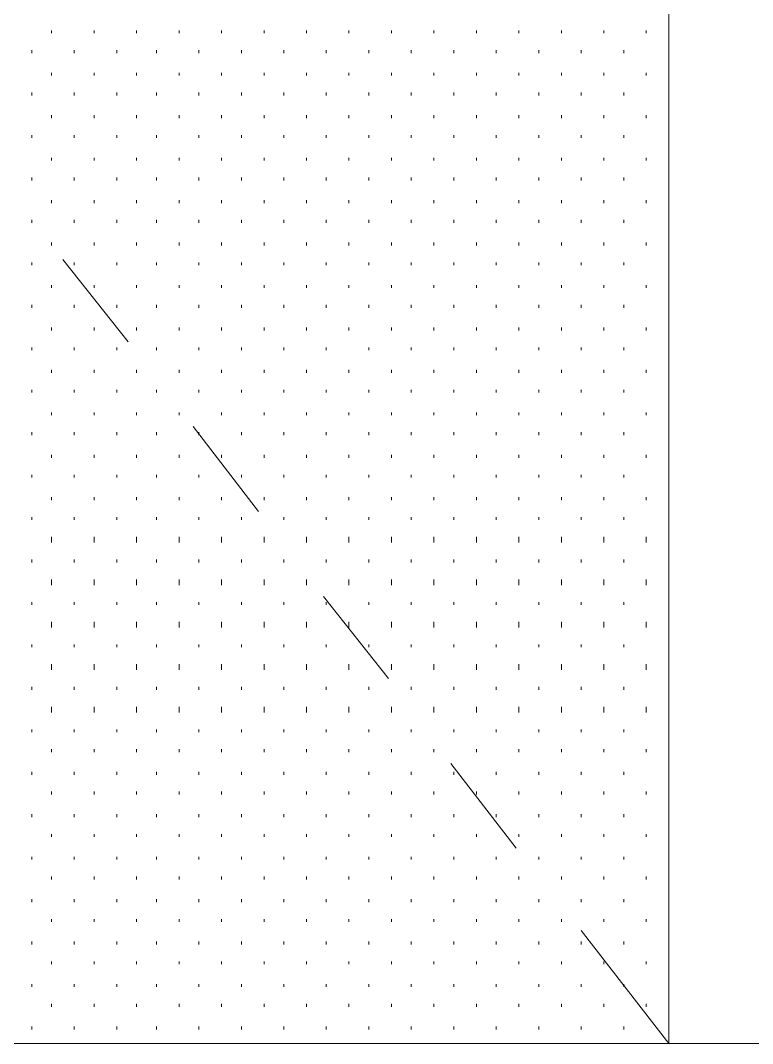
# Model space of a CAD drawing. Header units: inches. Extents: x -6061 to 13621, y -296 to 7483.
# Drawn here: x 12539.84 to 12560.54, y 670.54 to 699.49 of the extents above; entities that cross this region are included whole.
import ezdxf

# ---------------------------------------------------------------- set-up
doc = ezdxf.new("R2010")
doc.units = ezdxf.units.IN
doc.header["$MEASUREMENT"] = 0
doc.layers.get('0').update_dxf_attribs({"linetype": 'CONTINUOUS'})

msp = doc.modelspace()

# ---------------------------------------------------------------- linework, layer by layer
at = {"color": 7, "linetype": 'Continuous', "lineweight": 9, "true_color": 0x000007}
for p, q in [((12558.18062, 766.56433), (12558.18062, 670.53582)), ((12558.18062, 764.08153), (12558.18062, 670.53582)), ((12542.88334, 690.39827), (12541.04126, 692.72089)), ((12546.5675, 685.59284), (12544.72542, 687.99555)), ((12550.25166, 680.8675), (12548.40958, 683.19012)), ((12553.85574, 676.06207), (12552.01366, 678.46478)), ((12558.18062, 670.53582), (12555.69782, 673.73944)), ((12502.83809, 670.53582), (12624.41547, 670.53582)), ((12627.539, 670.53582), (12519.65709, 670.53582)), ((12522.1399, 670.53582), (12558.18062, 670.53582)), ((12558.18062, 670.53582), (12522.1399, 670.53582)), ((12558.18062, 670.53582), (12560.66343, 670.53582)), ((12560.66343, 670.53582), (12558.18062, 670.53582))]:
    msp.add_line(p, q, dxfattribs=at)
at = {"color": 7, "linetype": 'Continuous', "lineweight": 9, "true_color": 0xffffff}
for p, q in [((12540.7209, 699.12813), (12540.7209, 699.20822)), ((12541.92225, 699.12813), (12541.92225, 699.20822)), ((12543.12361, 699.12813), (12543.12361, 699.20822)), ((12544.32497, 699.12813), (12544.32497, 699.20822)), ((12545.52633, 699.12813), (12545.52633, 699.20822)), ((12546.72768, 699.12813), (12546.72768, 699.20822)), ((12547.92904, 699.12813), (12547.92904, 699.20822)), ((12549.1304, 699.12813), (12549.1304, 699.20822)), ((12550.33176, 699.12813), (12550.33176, 699.20822)), ((12551.53311, 699.12813), (12551.53311, 699.20822)), ((12552.73447, 699.12813), (12552.73447, 699.20822)), ((12553.93583, 699.12813), (12553.93583, 699.20822)), ((12555.13719, 699.12813), (12555.13719, 699.20822)), ((12556.33854, 699.12813), (12556.33854, 699.20822)), ((12557.5399, 699.12813), (12557.5399, 699.20822)), ((12540.16026, 698.5675), (12540.16026, 698.64759)), ((12541.36162, 698.5675), (12541.36162, 698.64759)), ((12542.56298, 698.5675), (12542.56298, 698.64759)), ((12543.68424, 698.5675), (12543.68424, 698.64759)), ((12544.8856, 698.5675), (12544.8856, 698.64759)), ((12546.08696, 698.5675), (12546.08696, 698.64759)), ((12547.28832, 698.5675), (12547.28832, 698.64759)), ((12548.48967, 698.5675), (12548.48967, 698.64759)), ((12549.69103, 698.5675), (12549.69103, 698.64759)), ((12550.89239, 698.5675), (12550.89239, 698.64759)), ((12552.09375, 698.5675), (12552.09375, 698.64759)), ((12553.2951, 698.5675), (12553.2951, 698.64759)), ((12554.49646, 698.5675), (12554.49646, 698.64759)), ((12555.69782, 698.5675), (12555.69782, 698.64759)), ((12556.89918, 698.5675), (12556.89918, 698.64759)), ((12540.7209, 697.92677), (12540.7209, 698.00686)), ((12541.92225, 697.92677), (12541.92225, 698.00686)), ((12543.12361, 697.92677), (12543.12361, 698.00686)), ((12544.32497, 697.92677), (12544.32497, 698.00686)), ((12545.52633, 697.92677), (12545.52633, 698.00686)), ((12546.72768, 697.92677), (12546.72768, 698.00686)), ((12547.92904, 697.92677), (12547.92904, 698.00686)), ((12549.1304, 697.92677), (12549.1304, 698.00686)), ((12550.33176, 697.92677), (12550.33176, 698.00686)), ((12551.53311, 697.92677), (12551.53311, 698.00686)), ((12552.73447, 697.92677), (12552.73447, 698.00686)), ((12553.93583, 697.92677), (12553.93583, 698.00686)), ((12555.13719, 697.92677), (12555.13719, 698.00686)), ((12556.33854, 697.92677), (12556.33854, 698.00686)), ((12557.5399, 697.92677), (12557.5399, 698.00686)), ((12540.16026, 697.36614), (12540.16026, 697.44623)), ((12541.36162, 697.36614), (12541.36162, 697.44623)), ((12542.56298, 697.36614), (12542.56298, 697.44623)), ((12543.68424, 697.36614), (12543.68424, 697.44623)), ((12544.8856, 697.36614), (12544.8856, 697.44623)), ((12546.08696, 697.36614), (12546.08696, 697.44623)), ((12547.28832, 697.36614), (12547.28832, 697.44623)), ((12548.48967, 697.36614), (12548.48967, 697.44623)), ((12549.69103, 697.36614), (12549.69103, 697.44623)), ((12550.89239, 697.36614), (12550.89239, 697.44623)), ((12552.09375, 697.36614), (12552.09375, 697.44623)), ((12553.2951, 697.36614), (12553.2951, 697.44623)), ((12554.49646, 697.36614), (12554.49646, 697.44623)), ((12555.69782, 697.36614), (12555.69782, 697.44623)), ((12556.89918, 697.36614), (12556.89918, 697.44623)), ((12540.7209, 696.72542), (12540.7209, 696.80551)), ((12541.92225, 696.72542), (12541.92225, 696.80551)), ((12543.12361, 696.72542), (12543.12361, 696.80551)), ((12544.32497, 696.72542), (12544.32497, 696.80551)), ((12545.52633, 696.72542), (12545.52633, 696.80551)), ((12546.72768, 696.72542), (12546.72768, 696.80551)), ((12547.92904, 696.72542), (12547.92904, 696.80551)), ((12549.1304, 696.72542), (12549.1304, 696.80551)), ((12550.33176, 696.72542), (12550.33176, 696.80551)), ((12551.53311, 696.72542), (12551.53311, 696.80551)), ((12552.73447, 696.72542), (12552.73447, 696.80551)), ((12553.93583, 696.72542), (12553.93583, 696.80551)), ((12555.13719, 696.72542), (12555.13719, 696.80551)), ((12556.33854, 696.72542), (12556.33854, 696.80551)), ((12557.5399, 696.72542), (12557.5399, 696.80551)), ((12540.16026, 696.16478), (12540.16026, 696.24487)), ((12541.36162, 696.16478), (12541.36162, 696.24487)), ((12542.56298, 696.16478), (12542.56298, 696.24487)), ((12543.68424, 696.16478), (12543.68424, 696.24487)), ((12544.8856, 696.16478), (12544.8856, 696.24487)), ((12546.08696, 696.16478), (12546.08696, 696.24487)), ((12547.28832, 696.16478), (12547.28832, 696.24487)), ((12548.48967, 696.16478), (12548.48967, 696.24487)), ((12549.69103, 696.16478), (12549.69103, 696.24487)), ((12550.89239, 696.16478), (12550.89239, 696.24487)), ((12552.09375, 696.16478), (12552.09375, 696.24487)), ((12553.2951, 696.16478), (12553.2951, 696.24487)), ((12554.49646, 696.16478), (12554.49646, 696.24487)), ((12555.69782, 696.16478), (12555.69782, 696.24487)), ((12556.89918, 696.16478), (12556.89918, 696.24487)), ((12540.7209, 695.52406), (12540.7209, 695.60415)), ((12541.92225, 695.52406), (12541.92225, 695.60415)), ((12543.12361, 695.52406), (12543.12361, 695.60415)), ((12544.32497, 695.52406), (12544.32497, 695.60415)), ((12545.52633, 695.52406), (12545.52633, 695.60415)), ((12546.72768, 695.52406), (12546.72768, 695.60415)), ((12547.92904, 695.52406), (12547.92904, 695.60415)), ((12549.1304, 695.52406), (12549.1304, 695.60415)), ((12550.33176, 695.52406), (12550.33176, 695.60415)), ((12551.53311, 695.52406), (12551.53311, 695.60415)), ((12552.73447, 695.52406), (12552.73447, 695.60415)), ((12553.93583, 695.52406), (12553.93583, 695.60415)), ((12555.13719, 695.52406), (12555.13719, 695.60415)), ((12556.33854, 695.52406), (12556.33854, 695.60415)), ((12557.5399, 695.52406), (12557.5399, 695.60415)), ((12540.16026, 694.96343), (12540.16026, 695.04352)), ((12541.36162, 694.96343), (12541.36162, 695.04352)), ((12542.56298, 694.96343), (12542.56298, 695.04352)), ((12543.68424, 694.96343), (12543.68424, 695.04352)), ((12544.8856, 694.96343), (12544.8856, 695.04352)), ((12546.08696, 694.96343), (12546.08696, 695.04352)), ((12547.28832, 694.96343), (12547.28832, 695.04352)), ((12548.48967, 694.96343), (12548.48967, 695.04352)), ((12549.69103, 694.96343), (12549.69103, 695.04352)), ((12550.89239, 694.96343), (12550.89239, 695.04352)), ((12552.09375, 694.96343), (12552.09375, 695.04352)), ((12553.2951, 694.96343), (12553.2951, 695.04352)), ((12554.49646, 694.96343), (12554.49646, 695.04352)), ((12555.69782, 694.96343), (12555.69782, 695.04352)), ((12556.89918, 694.96343), (12556.89918, 695.04352)), ((12540.7209, 694.3227), (12540.7209, 694.40279)), ((12541.92225, 694.3227), (12541.92225, 694.40279)), ((12543.12361, 694.3227), (12543.12361, 694.40279)), ((12544.32497, 694.3227), (12544.32497, 694.40279)), ((12545.52633, 694.3227), (12545.52633, 694.40279)), ((12546.72768, 694.3227), (12546.72768, 694.40279)), ((12547.92904, 694.3227), (12547.92904, 694.40279)), ((12549.1304, 694.3227), (12549.1304, 694.40279)), ((12550.33176, 694.3227), (12550.33176, 694.40279)), ((12551.53311, 694.3227), (12551.53311, 694.40279)), ((12552.73447, 694.3227), (12552.73447, 694.40279)), ((12553.93583, 694.3227), (12553.93583, 694.40279)), ((12555.13719, 694.3227), (12555.13719, 694.40279)), ((12556.33854, 694.3227), (12556.33854, 694.40279)), ((12557.5399, 694.3227), (12557.5399, 694.40279)), ((12540.16026, 693.76207), (12540.16026, 693.84216)), ((12541.36162, 693.76207), (12541.36162, 693.84216)), ((12542.56298, 693.76207), (12542.56298, 693.84216)), ((12543.68424, 693.76207), (12543.68424, 693.84216)), ((12544.8856, 693.76207), (12544.8856, 693.84216)), ((12546.08696, 693.76207), (12546.08696, 693.84216)), ((12547.28832, 693.76207), (12547.28832, 693.84216)), ((12548.48967, 693.76207), (12548.48967, 693.84216)), ((12549.69103, 693.76207), (12549.69103, 693.84216)), ((12550.89239, 693.76207), (12550.89239, 693.84216)), ((12552.09375, 693.76207), (12552.09375, 693.84216)), ((12553.2951, 693.76207), (12553.2951, 693.84216)), ((12554.49646, 693.76207), (12554.49646, 693.84216)), ((12555.69782, 693.76207), (12555.69782, 693.84216)), ((12556.89918, 693.76207), (12556.89918, 693.84216)), ((12540.7209, 693.12134), (12540.7209, 693.20143)), ((12541.92225, 693.12134), (12541.92225, 693.20143)), ((12543.12361, 693.12134), (12543.12361, 693.20143)), ((12544.32497, 693.12134), (12544.32497, 693.20143)), ((12545.52633, 693.12134), (12545.52633, 693.20143)), ((12546.72768, 693.12134), (12546.72768, 693.20143)), ((12547.92904, 693.12134), (12547.92904, 693.20143)), ((12549.1304, 693.12134), (12549.1304, 693.20143)), ((12550.33176, 693.12134), (12550.33176, 693.20143)), ((12551.53311, 693.12134), (12551.53311, 693.20143)), ((12552.73447, 693.12134), (12552.73447, 693.20143)), ((12553.93583, 693.12134), (12553.93583, 693.20143)), ((12555.13719, 693.12134), (12555.13719, 693.20143)), ((12556.33854, 693.12134), (12556.33854, 693.20143)), ((12557.5399, 693.12134), (12557.5399, 693.20143)), ((12540.16026, 692.56071), (12540.16026, 692.6408)), ((12541.36162, 692.56071), (12541.36162, 692.6408)), ((12542.56298, 692.56071), (12542.56298, 692.6408)), ((12543.68424, 692.56071), (12543.68424, 692.6408)), ((12544.8856, 692.56071), (12544.8856, 692.6408)), ((12546.08696, 692.56071), (12546.08696, 692.6408)), ((12547.28832, 692.56071), (12547.28832, 692.6408)), ((12548.48967, 692.56071), (12548.48967, 692.6408)), ((12549.69103, 692.56071), (12549.69103, 692.6408)), ((12550.89239, 692.56071), (12550.89239, 692.6408)), ((12552.09375, 692.56071), (12552.09375, 692.6408)), ((12553.2951, 692.56071), (12553.2951, 692.6408)), ((12554.49646, 692.56071), (12554.49646, 692.6408)), ((12555.69782, 692.56071), (12555.69782, 692.6408)), ((12556.89918, 692.56071), (12556.89918, 692.6408)), ((12540.7209, 691.91999), (12540.7209, 692.00008)), ((12541.92225, 691.91999), (12541.92225, 692.00008)), ((12543.12361, 691.91999), (12543.12361, 692.00008)), ((12544.32497, 691.91999), (12544.32497, 692.00008)), ((12545.52633, 691.91999), (12545.52633, 692.00008)), ((12546.72768, 691.91999), (12546.72768, 692.00008)), ((12547.92904, 691.91999), (12547.92904, 692.00008)), ((12549.1304, 691.91999), (12549.1304, 692.00008)), ((12550.33176, 691.91999), (12550.33176, 692.00008)), ((12551.53311, 691.91999), (12551.53311, 692.00008)), ((12552.73447, 691.91999), (12552.73447, 692.00008)), ((12553.93583, 691.91999), (12553.93583, 692.00008)), ((12555.13719, 691.91999), (12555.13719, 692.00008)), ((12556.33854, 691.91999), (12556.33854, 692.00008)), ((12557.5399, 691.91999), (12557.5399, 692.00008)), ((12540.16026, 691.35935), (12540.16026, 691.43944)), ((12541.36162, 691.35935), (12541.36162, 691.43944)), ((12542.56298, 691.35935), (12542.56298, 691.43944)), ((12543.68424, 691.35935), (12543.68424, 691.43944)), ((12544.8856, 691.35935), (12544.8856, 691.43944)), ((12546.08696, 691.35935), (12546.08696, 691.43944)), ((12547.28832, 691.35935), (12547.28832, 691.43944)), ((12548.48967, 691.35935), (12548.48967, 691.43944)), ((12549.69103, 691.35935), (12549.69103, 691.43944)), ((12550.89239, 691.35935), (12550.89239, 691.43944)), ((12552.09375, 691.35935), (12552.09375, 691.43944)), ((12553.2951, 691.35935), (12553.2951, 691.43944)), ((12554.49646, 691.35935), (12554.49646, 691.43944)), ((12555.69782, 691.35935), (12555.69782, 691.43944)), ((12556.89918, 691.35935), (12556.89918, 691.43944)), ((12540.7209, 690.71863), (12540.7209, 690.79872)), ((12541.92225, 690.71863), (12541.92225, 690.79872)), ((12543.12361, 690.71863), (12543.12361, 690.79872)), ((12544.32497, 690.71863), (12544.32497, 690.79872)), ((12545.52633, 690.71863), (12545.52633, 690.79872)), ((12546.72768, 690.71863), (12546.72768, 690.79872)), ((12547.92904, 690.71863), (12547.92904, 690.79872)), ((12549.1304, 690.71863), (12549.1304, 690.79872)), ((12550.33176, 690.71863), (12550.33176, 690.79872)), ((12551.53311, 690.71863), (12551.53311, 690.79872)), ((12552.73447, 690.71863), (12552.73447, 690.79872)), ((12553.93583, 690.71863), (12553.93583, 690.79872)), ((12555.13719, 690.71863), (12555.13719, 690.79872)), ((12556.33854, 690.71863), (12556.33854, 690.79872)), ((12557.5399, 690.71863), (12557.5399, 690.79872)), ((12540.16026, 690.158), (12540.16026, 690.23809)), ((12541.36162, 690.158), (12541.36162, 690.23809)), ((12542.56298, 690.158), (12542.56298, 690.23809)), ((12543.68424, 690.158), (12543.68424, 690.23809)), ((12544.8856, 690.158), (12544.8856, 690.23809)), ((12546.08696, 690.158), (12546.08696, 690.23809)), ((12547.28832, 690.158), (12547.28832, 690.23809)), ((12548.48967, 690.158), (12548.48967, 690.23809)), ((12549.69103, 690.158), (12549.69103, 690.23809)), ((12550.89239, 690.158), (12550.89239, 690.23809)), ((12552.09375, 690.158), (12552.09375, 690.23809)), ((12553.2951, 690.158), (12553.2951, 690.23809)), ((12554.49646, 690.158), (12554.49646, 690.23809)), ((12555.69782, 690.158), (12555.69782, 690.23809)), ((12556.89918, 690.158), (12556.89918, 690.23809)), ((12540.7209, 689.51727), (12540.7209, 689.59736)), ((12541.92225, 689.51727), (12541.92225, 689.59736)), ((12543.12361, 689.51727), (12543.12361, 689.59736)), ((12544.32497, 689.51727), (12544.32497, 689.59736)), ((12545.52633, 689.51727), (12545.52633, 689.59736)), ((12546.72768, 689.51727), (12546.72768, 689.59736)), ((12547.92904, 689.51727), (12547.92904, 689.59736)), ((12549.1304, 689.51727), (12549.1304, 689.59736)), ((12550.33176, 689.51727), (12550.33176, 689.59736)), ((12551.53311, 689.51727), (12551.53311, 689.59736)), ((12552.73447, 689.51727), (12552.73447, 689.59736)), ((12553.93583, 689.51727), (12553.93583, 689.59736)), ((12555.13719, 689.51727), (12555.13719, 689.59736)), ((12556.33854, 689.51727), (12556.33854, 689.59736)), ((12557.5399, 689.51727), (12557.5399, 689.59736)), ((12540.16026, 688.95664), (12540.16026, 689.03673)), ((12541.36162, 688.95664), (12541.36162, 689.03673)), ((12542.56298, 688.95664), (12542.56298, 689.03673)), ((12543.68424, 688.95664), (12543.68424, 689.03673)), ((12544.8856, 688.95664), (12544.8856, 689.03673)), ((12546.08696, 688.95664), (12546.08696, 689.03673)), ((12547.28832, 688.95664), (12547.28832, 689.03673)), ((12548.48967, 688.95664), (12548.48967, 689.03673)), ((12549.69103, 688.95664), (12549.69103, 689.03673)), ((12550.89239, 688.95664), (12550.89239, 689.03673)), ((12552.09375, 688.95664), (12552.09375, 689.03673)), ((12553.2951, 688.95664), (12553.2951, 689.03673)), ((12554.49646, 688.95664), (12554.49646, 689.03673)), ((12555.69782, 688.95664), (12555.69782, 689.03673)), ((12556.89918, 688.95664), (12556.89918, 689.03673)), ((12540.7209, 688.31591), (12540.7209, 688.39601)), ((12541.92225, 688.31591), (12541.92225, 688.39601)), ((12543.12361, 688.31591), (12543.12361, 688.39601)), ((12544.32497, 688.31591), (12544.32497, 688.39601)), ((12545.52633, 688.31591), (12545.52633, 688.39601)), ((12546.72768, 688.31591), (12546.72768, 688.39601)), ((12547.92904, 688.31591), (12547.92904, 688.39601)), ((12549.1304, 688.31591), (12549.1304, 688.39601)), ((12550.33176, 688.31591), (12550.33176, 688.39601)), ((12551.53311, 688.31591), (12551.53311, 688.39601)), ((12552.73447, 688.31591), (12552.73447, 688.39601)), ((12553.93583, 688.31591), (12553.93583, 688.39601)), ((12555.13719, 688.31591), (12555.13719, 688.39601)), ((12556.33854, 688.31591), (12556.33854, 688.39601)), ((12557.5399, 688.31591), (12557.5399, 688.39601)), ((12540.16026, 687.75528), (12540.16026, 687.83537)), ((12541.36162, 687.75528), (12541.36162, 687.83537)), ((12542.56298, 687.75528), (12542.56298, 687.83537)), ((12543.68424, 687.75528), (12543.68424, 687.83537)), ((12544.8856, 687.75528), (12544.8856, 687.83537)), ((12546.08696, 687.75528), (12546.08696, 687.83537)), ((12547.28832, 687.75528), (12547.28832, 687.83537)), ((12548.48967, 687.75528), (12548.48967, 687.83537)), ((12549.69103, 687.75528), (12549.69103, 687.83537)), ((12550.89239, 687.75528), (12550.89239, 687.83537)), ((12552.09375, 687.75528), (12552.09375, 687.83537)), ((12553.2951, 687.75528), (12553.2951, 687.83537)), ((12554.49646, 687.75528), (12554.49646, 687.83537)), ((12555.69782, 687.75528), (12555.69782, 687.83537)), ((12556.89918, 687.75528), (12556.89918, 687.83537)), ((12540.7209, 687.11456), (12540.7209, 687.19465)), ((12541.92225, 687.11456), (12541.92225, 687.19465)), ((12543.12361, 687.11456), (12543.12361, 687.19465)), ((12544.32497, 687.11456), (12544.32497, 687.19465)), ((12545.52633, 687.11456), (12545.52633, 687.19465)), ((12546.72768, 687.11456), (12546.72768, 687.19465)), ((12547.92904, 687.11456), (12547.92904, 687.19465)), ((12549.1304, 687.11456), (12549.1304, 687.19465)), ((12550.33176, 687.11456), (12550.33176, 687.19465)), ((12551.53311, 687.11456), (12551.53311, 687.19465)), ((12552.73447, 687.11456), (12552.73447, 687.19465)), ((12553.93583, 687.11456), (12553.93583, 687.19465)), ((12555.13719, 687.11456), (12555.13719, 687.19465)), ((12556.33854, 687.11456), (12556.33854, 687.19465)), ((12557.5399, 687.11456), (12557.5399, 687.19465)), ((12540.16026, 686.55392), (12540.16026, 686.63401)), ((12541.36162, 686.55392), (12541.36162, 686.63401)), ((12542.56298, 686.55392), (12542.56298, 686.63401)), ((12543.68424, 686.55392), (12543.68424, 686.63401)), ((12544.8856, 686.55392), (12544.8856, 686.63401)), ((12546.08696, 686.55392), (12546.08696, 686.63401)), ((12547.28832, 686.55392), (12547.28832, 686.63401)), ((12548.48967, 686.55392), (12548.48967, 686.63401)), ((12549.69103, 686.55392), (12549.69103, 686.63401)), ((12550.89239, 686.55392), (12550.89239, 686.63401)), ((12552.09375, 686.55392), (12552.09375, 686.63401)), ((12553.2951, 686.55392), (12553.2951, 686.63401)), ((12554.49646, 686.55392), (12554.49646, 686.63401)), ((12555.69782, 686.55392), (12555.69782, 686.63401)), ((12556.89918, 686.55392), (12556.89918, 686.63401)), ((12540.7209, 685.9132), (12540.7209, 685.99329)), ((12541.92225, 685.9132), (12541.92225, 685.99329)), ((12543.12361, 685.9132), (12543.12361, 685.99329)), ((12544.32497, 685.9132), (12544.32497, 685.99329)), ((12545.52633, 685.9132), (12545.52633, 685.99329)), ((12546.72768, 685.9132), (12546.72768, 685.99329)), ((12547.92904, 685.9132), (12547.92904, 685.99329)), ((12549.1304, 685.9132), (12549.1304, 685.99329)), ((12550.33176, 685.9132), (12550.33176, 685.99329)), ((12551.53311, 685.9132), (12551.53311, 685.99329)), ((12552.73447, 685.9132), (12552.73447, 685.99329)), ((12553.93583, 685.9132), (12553.93583, 685.99329)), ((12555.13719, 685.9132), (12555.13719, 685.99329)), ((12556.33854, 685.9132), (12556.33854, 685.99329)), ((12557.5399, 685.9132), (12557.5399, 685.99329)), ((12540.16026, 685.35257), (12540.16026, 685.43266)), ((12541.36162, 685.35257), (12541.36162, 685.43266)), ((12542.56298, 685.35257), (12542.56298, 685.43266)), ((12543.68424, 685.35257), (12543.68424, 685.43266)), ((12544.8856, 685.35257), (12544.8856, 685.43266)), ((12546.08696, 685.35257), (12546.08696, 685.43266)), ((12547.28832, 685.35257), (12547.28832, 685.43266)), ((12548.48967, 685.35257), (12548.48967, 685.43266)), ((12549.69103, 685.35257), (12549.69103, 685.43266)), ((12550.89239, 685.35257), (12550.89239, 685.43266)), ((12552.09375, 685.35257), (12552.09375, 685.43266)), ((12553.2951, 685.35257), (12553.2951, 685.43266)), ((12554.49646, 685.35257), (12554.49646, 685.43266)), ((12555.69782, 685.35257), (12555.69782, 685.43266)), ((12556.89918, 685.35257), (12556.89918, 685.43266)), ((12540.7209, 684.71184), (12540.7209, 684.87202)), ((12541.92225, 684.71184), (12541.92225, 684.87202)), ((12543.12361, 684.71184), (12543.12361, 684.87202)), ((12544.32497, 684.71184), (12544.32497, 684.87202)), ((12545.52633, 684.71184), (12545.52633, 684.87202)), ((12546.72768, 684.71184), (12546.72768, 684.87202)), ((12547.92904, 684.71184), (12547.92904, 684.87202)), ((12549.1304, 684.71184), (12549.1304, 684.87202)), ((12550.33176, 684.71184), (12550.33176, 684.87202)), ((12551.53311, 684.71184), (12551.53311, 684.87202)), ((12552.73447, 684.71184), (12552.73447, 684.87202)), ((12553.93583, 684.71184), (12553.93583, 684.87202)), ((12555.13719, 684.71184), (12555.13719, 684.87202)), ((12556.33854, 684.71184), (12556.33854, 684.87202)), ((12557.5399, 684.71184), (12557.5399, 684.87202)), ((12540.16026, 684.15121), (12540.16026, 684.2313)), ((12541.36162, 684.15121), (12541.36162, 684.2313)), ((12542.56298, 684.15121), (12542.56298, 684.2313)), ((12543.68424, 684.15121), (12543.68424, 684.2313)), ((12544.8856, 684.15121), (12544.8856, 684.2313)), ((12546.08696, 684.15121), (12546.08696, 684.2313)), ((12547.28832, 684.15121), (12547.28832, 684.2313)), ((12548.48967, 684.15121), (12548.48967, 684.2313)), ((12549.69103, 684.15121), (12549.69103, 684.2313)), ((12550.89239, 684.15121), (12550.89239, 684.2313)), ((12552.09375, 684.15121), (12552.09375, 684.2313)), ((12553.2951, 684.15121), (12553.2951, 684.2313)), ((12554.49646, 684.15121), (12554.49646, 684.2313)), ((12555.69782, 684.15121), (12555.69782, 684.2313)), ((12556.89918, 684.15121), (12556.89918, 684.2313)), ((12540.7209, 683.51048), (12540.7209, 683.67067)), ((12541.92225, 683.51048), (12541.92225, 683.67067)), ((12543.12361, 683.51048), (12543.12361, 683.67067)), ((12544.32497, 683.51048), (12544.32497, 683.67067)), ((12545.52633, 683.51048), (12545.52633, 683.67067)), ((12546.72768, 683.51048), (12546.72768, 683.67067)), ((12547.92904, 683.51048), (12547.92904, 683.67067)), ((12549.1304, 683.51048), (12549.1304, 683.67067)), ((12550.33176, 683.51048), (12550.33176, 683.67067)), ((12551.53311, 683.51048), (12551.53311, 683.67067)), ((12552.73447, 683.51048), (12552.73447, 683.67067)), ((12553.93583, 683.51048), (12553.93583, 683.67067)), ((12555.13719, 683.51048), (12555.13719, 683.67067)), ((12556.33854, 683.51048), (12556.33854, 683.67067)), ((12557.5399, 683.51048), (12557.5399, 683.67067)), ((12540.16026, 682.94985), (12540.16026, 683.02994)), ((12541.36162, 682.94985), (12541.36162, 683.02994)), ((12542.56298, 682.94985), (12542.56298, 683.02994)), ((12543.68424, 682.94985), (12543.68424, 683.02994)), ((12544.8856, 682.94985), (12544.8856, 683.02994)), ((12546.08696, 682.94985), (12546.08696, 683.02994)), ((12547.28832, 682.94985), (12547.28832, 683.02994)), ((12548.48967, 682.94985), (12548.48967, 683.02994)), ((12549.69103, 682.94985), (12549.69103, 683.02994)), ((12550.89239, 682.94985), (12550.89239, 683.02994)), ((12552.09375, 682.94985), (12552.09375, 683.02994)), ((12553.2951, 682.94985), (12553.2951, 683.02994)), ((12554.49646, 682.94985), (12554.49646, 683.02994)), ((12555.69782, 682.94985), (12555.69782, 683.02994)), ((12556.89918, 682.94985), (12556.89918, 683.02994)), ((12540.7209, 682.30913), (12540.7209, 682.46931)), ((12541.92225, 682.30913), (12541.92225, 682.46931)), ((12543.12361, 682.30913), (12543.12361, 682.46931)), ((12544.32497, 682.30913), (12544.32497, 682.46931)), ((12545.52633, 682.30913), (12545.52633, 682.46931)), ((12546.72768, 682.30913), (12546.72768, 682.46931)), ((12547.92904, 682.30913), (12547.92904, 682.46931)), ((12549.1304, 682.30913), (12549.1304, 682.46931)), ((12550.33176, 682.30913), (12550.33176, 682.46931)), ((12551.53311, 682.30913), (12551.53311, 682.46931)), ((12552.73447, 682.30913), (12552.73447, 682.46931)), ((12553.93583, 682.30913), (12553.93583, 682.46931)), ((12555.13719, 682.30913), (12555.13719, 682.46931)), ((12556.33854, 682.30913), (12556.33854, 682.46931)), ((12557.5399, 682.30913), (12557.5399, 682.46931)), ((12540.16026, 681.74849), (12540.16026, 681.82858)), ((12541.36162, 681.74849), (12541.36162, 681.82858)), ((12542.56298, 681.74849), (12542.56298, 681.82858)), ((12543.68424, 681.74849), (12543.68424, 681.82858)), ((12544.8856, 681.74849), (12544.8856, 681.82858)), ((12546.08696, 681.74849), (12546.08696, 681.82858)), ((12547.28832, 681.74849), (12547.28832, 681.82858)), ((12548.48967, 681.74849), (12548.48967, 681.82858)), ((12549.69103, 681.74849), (12549.69103, 681.82858)), ((12550.89239, 681.74849), (12550.89239, 681.82858)), ((12552.09375, 681.74849), (12552.09375, 681.82858)), ((12553.2951, 681.74849), (12553.2951, 681.82858)), ((12554.49646, 681.74849), (12554.49646, 681.82858)), ((12555.69782, 681.74849), (12555.69782, 681.82858)), ((12556.89918, 681.74849), (12556.89918, 681.82858)), ((12540.7209, 681.10777), (12540.7209, 681.26795)), ((12541.92225, 681.10777), (12541.92225, 681.26795)), ((12543.12361, 681.10777), (12543.12361, 681.26795)), ((12544.32497, 681.10777), (12544.32497, 681.26795)), ((12545.52633, 681.10777), (12545.52633, 681.26795)), ((12546.72768, 681.10777), (12546.72768, 681.26795)), ((12547.92904, 681.10777), (12547.92904, 681.26795)), ((12549.1304, 681.10777), (12549.1304, 681.26795)), ((12550.33176, 681.10777), (12550.33176, 681.26795)), ((12551.53311, 681.10777), (12551.53311, 681.26795)), ((12552.73447, 681.10777), (12552.73447, 681.26795)), ((12553.93583, 681.10777), (12553.93583, 681.26795)), ((12555.13719, 681.10777), (12555.13719, 681.26795)), ((12556.33854, 681.10777), (12556.33854, 681.26795)), ((12557.5399, 681.10777), (12557.5399, 681.26795)), ((12540.16026, 680.54714), (12540.16026, 680.62723)), ((12541.36162, 680.54714), (12541.36162, 680.62723)), ((12542.56298, 680.54714), (12542.56298, 680.62723)), ((12543.68424, 680.54714), (12543.68424, 680.62723)), ((12544.8856, 680.54714), (12544.8856, 680.62723)), ((12546.08696, 680.54714), (12546.08696, 680.62723)), ((12547.28832, 680.54714), (12547.28832, 680.62723)), ((12548.48967, 680.54714), (12548.48967, 680.62723)), ((12549.69103, 680.54714), (12549.69103, 680.62723)), ((12550.89239, 680.54714), (12550.89239, 680.62723)), ((12552.09375, 680.54714), (12552.09375, 680.62723)), ((12553.2951, 680.54714), (12553.2951, 680.62723)), ((12554.49646, 680.54714), (12554.49646, 680.62723)), ((12555.69782, 680.54714), (12555.69782, 680.62723)), ((12556.89918, 680.54714), (12556.89918, 680.62723)), ((12540.7209, 679.90641), (12540.7209, 680.06659)), ((12541.92225, 679.90641), (12541.92225, 680.06659)), ((12543.12361, 679.90641), (12543.12361, 680.06659)), ((12544.32497, 679.90641), (12544.32497, 680.06659)), ((12545.52633, 679.90641), (12545.52633, 680.06659)), ((12546.72768, 679.90641), (12546.72768, 680.06659)), ((12547.92904, 679.90641), (12547.92904, 680.06659)), ((12549.1304, 679.90641), (12549.1304, 680.06659)), ((12550.33176, 679.90641), (12550.33176, 680.06659)), ((12551.53311, 679.90641), (12551.53311, 680.06659)), ((12552.73447, 679.90641), (12552.73447, 680.06659)), ((12553.93583, 679.90641), (12553.93583, 680.06659)), ((12555.13719, 679.90641), (12555.13719, 680.06659)), ((12556.33854, 679.90641), (12556.33854, 680.06659)), ((12557.5399, 679.90641), (12557.5399, 680.06659)), ((12540.16026, 679.34578), (12540.16026, 679.42587)), ((12541.36162, 679.34578), (12541.36162, 679.42587)), ((12542.56298, 679.34578), (12542.56298, 679.42587)), ((12543.68424, 679.34578), (12543.68424, 679.42587)), ((12544.8856, 679.34578), (12544.8856, 679.42587)), ((12546.08696, 679.34578), (12546.08696, 679.42587)), ((12547.28832, 679.34578), (12547.28832, 679.42587)), ((12548.48967, 679.34578), (12548.48967, 679.42587)), ((12549.69103, 679.34578), (12549.69103, 679.42587)), ((12550.89239, 679.34578), (12550.89239, 679.42587)), ((12552.09375, 679.34578), (12552.09375, 679.42587)), ((12553.2951, 679.34578), (12553.2951, 679.42587)), ((12554.49646, 679.34578), (12554.49646, 679.42587)), ((12555.69782, 679.34578), (12555.69782, 679.42587)), ((12556.89918, 679.34578), (12556.89918, 679.42587)), ((12540.7209, 678.78515), (12540.7209, 678.86524)), ((12541.92225, 678.78515), (12541.92225, 678.86524)), ((12543.12361, 678.78515), (12543.12361, 678.86524)), ((12544.32497, 678.78515), (12544.32497, 678.86524)), ((12545.52633, 678.78515), (12545.52633, 678.86524)), ((12546.72768, 678.78515), (12546.72768, 678.86524)), ((12547.92904, 678.78515), (12547.92904, 678.86524)), ((12549.1304, 678.78515), (12549.1304, 678.86524)), ((12550.33176, 678.78515), (12550.33176, 678.86524)), ((12551.53311, 678.78515), (12551.53311, 678.86524)), ((12552.73447, 678.78515), (12552.73447, 678.86524)), ((12553.93583, 678.78515), (12553.93583, 678.86524)), ((12555.13719, 678.78515), (12555.13719, 678.86524)), ((12556.33854, 678.78515), (12556.33854, 678.86524)), ((12557.5399, 678.78515), (12557.5399, 678.86524)), ((12540.16026, 678.14442), (12540.16026, 678.22451)), ((12541.36162, 678.14442), (12541.36162, 678.22451)), ((12542.56298, 678.14442), (12542.56298, 678.22451)), ((12543.68424, 678.14442), (12543.68424, 678.22451)), ((12544.8856, 678.14442), (12544.8856, 678.22451)), ((12546.08696, 678.14442), (12546.08696, 678.22451)), ((12547.28832, 678.14442), (12547.28832, 678.22451)), ((12548.48967, 678.14442), (12548.48967, 678.22451)), ((12549.69103, 678.14442), (12549.69103, 678.22451)), ((12550.89239, 678.14442), (12550.89239, 678.22451)), ((12552.09375, 678.14442), (12552.09375, 678.22451)), ((12553.2951, 678.14442), (12553.2951, 678.22451)), ((12554.49646, 678.14442), (12554.49646, 678.22451)), ((12555.69782, 678.14442), (12555.69782, 678.22451)), ((12556.89918, 678.14442), (12556.89918, 678.22451)), ((12540.7209, 677.58379), (12540.7209, 677.66388)), ((12541.92225, 677.58379), (12541.92225, 677.66388)), ((12543.12361, 677.58379), (12543.12361, 677.66388)), ((12544.32497, 677.58379), (12544.32497, 677.66388)), ((12545.52633, 677.58379), (12545.52633, 677.66388)), ((12546.72768, 677.58379), (12546.72768, 677.66388)), ((12547.92904, 677.58379), (12547.92904, 677.66388)), ((12549.1304, 677.58379), (12549.1304, 677.66388)), ((12550.33176, 677.58379), (12550.33176, 677.66388)), ((12551.53311, 677.58379), (12551.53311, 677.66388)), ((12552.73447, 677.58379), (12552.73447, 677.66388)), ((12553.93583, 677.58379), (12553.93583, 677.66388)), ((12555.13719, 677.58379), (12555.13719, 677.66388)), ((12556.33854, 677.58379), (12556.33854, 677.66388)), ((12557.5399, 677.58379), (12557.5399, 677.66388)), ((12540.16026, 676.94306), (12540.16026, 677.02315)), ((12541.36162, 676.94306), (12541.36162, 677.02315)), ((12542.56298, 676.94306), (12542.56298, 677.02315)), ((12543.68424, 676.94306), (12543.68424, 677.02315)), ((12544.8856, 676.94306), (12544.8856, 677.02315)), ((12546.08696, 676.94306), (12546.08696, 677.02315)), ((12547.28832, 676.94306), (12547.28832, 677.02315)), ((12548.48967, 676.94306), (12548.48967, 677.02315)), ((12549.69103, 676.94306), (12549.69103, 677.02315)), ((12550.89239, 676.94306), (12550.89239, 677.02315)), ((12552.09375, 676.94306), (12552.09375, 677.02315)), ((12553.2951, 676.94306), (12553.2951, 677.02315)), ((12554.49646, 676.94306), (12554.49646, 677.02315)), ((12555.69782, 676.94306), (12555.69782, 677.02315)), ((12556.89918, 676.94306), (12556.89918, 677.02315)), ((12540.7209, 676.38243), (12540.7209, 676.46252)), ((12541.92225, 676.38243), (12541.92225, 676.46252)), ((12543.12361, 676.38243), (12543.12361, 676.46252)), ((12544.32497, 676.38243), (12544.32497, 676.46252)), ((12545.52633, 676.38243), (12545.52633, 676.46252)), ((12546.72768, 676.38243), (12546.72768, 676.46252)), ((12547.92904, 676.38243), (12547.92904, 676.46252)), ((12549.1304, 676.38243), (12549.1304, 676.46252)), ((12550.33176, 676.38243), (12550.33176, 676.46252)), ((12551.53311, 676.38243), (12551.53311, 676.46252)), ((12552.73447, 676.38243), (12552.73447, 676.46252)), ((12553.93583, 676.38243), (12553.93583, 676.46252)), ((12555.13719, 676.38243), (12555.13719, 676.46252)), ((12556.33854, 676.38243), (12556.33854, 676.46252)), ((12557.5399, 676.38243), (12557.5399, 676.46252)), ((12540.16026, 675.74171), (12540.16026, 675.8218)), ((12541.36162, 675.74171), (12541.36162, 675.8218)), ((12542.56298, 675.74171), (12542.56298, 675.8218)), ((12543.68424, 675.74171), (12543.68424, 675.8218)), ((12544.8856, 675.74171), (12544.8856, 675.8218)), ((12546.08696, 675.74171), (12546.08696, 675.8218)), ((12547.28832, 675.74171), (12547.28832, 675.8218)), ((12548.48967, 675.74171), (12548.48967, 675.8218)), ((12549.69103, 675.74171), (12549.69103, 675.8218)), ((12550.89239, 675.74171), (12550.89239, 675.8218)), ((12552.09375, 675.74171), (12552.09375, 675.8218)), ((12553.2951, 675.74171), (12553.2951, 675.8218)), ((12554.49646, 675.74171), (12554.49646, 675.8218)), ((12555.69782, 675.74171), (12555.69782, 675.8218)), ((12556.89918, 675.74171), (12556.89918, 675.8218)), ((12540.7209, 675.18107), (12540.7209, 675.26116)), ((12541.92225, 675.18107), (12541.92225, 675.26116)), ((12543.12361, 675.18107), (12543.12361, 675.26116)), ((12544.32497, 675.18107), (12544.32497, 675.26116)), ((12545.52633, 675.18107), (12545.52633, 675.26116)), ((12546.72768, 675.18107), (12546.72768, 675.26116)), ((12547.92904, 675.18107), (12547.92904, 675.26116)), ((12549.1304, 675.18107), (12549.1304, 675.26116)), ((12550.33176, 675.18107), (12550.33176, 675.26116)), ((12551.53311, 675.18107), (12551.53311, 675.26116)), ((12552.73447, 675.18107), (12552.73447, 675.26116)), ((12553.93583, 675.18107), (12553.93583, 675.26116)), ((12555.13719, 675.18107), (12555.13719, 675.26116)), ((12556.33854, 675.18107), (12556.33854, 675.26116)), ((12557.5399, 675.18107), (12557.5399, 675.26116)), ((12540.16026, 674.54035), (12540.16026, 674.62044)), ((12541.36162, 674.54035), (12541.36162, 674.62044)), ((12542.56298, 674.54035), (12542.56298, 674.62044)), ((12543.68424, 674.54035), (12543.68424, 674.62044)), ((12544.8856, 674.54035), (12544.8856, 674.62044)), ((12546.08696, 674.54035), (12546.08696, 674.62044)), ((12547.28832, 674.54035), (12547.28832, 674.62044)), ((12548.48967, 674.54035), (12548.48967, 674.62044)), ((12549.69103, 674.54035), (12549.69103, 674.62044)), ((12550.89239, 674.54035), (12550.89239, 674.62044)), ((12552.09375, 674.54035), (12552.09375, 674.62044)), ((12553.2951, 674.54035), (12553.2951, 674.62044)), ((12554.49646, 674.54035), (12554.49646, 674.62044)), ((12555.69782, 674.54035), (12555.69782, 674.62044)), ((12556.89918, 674.54035), (12556.89918, 674.62044)), ((12540.7209, 673.97972), (12540.7209, 674.05981)), ((12541.92225, 673.97972), (12541.92225, 674.05981)), ((12543.12361, 673.97972), (12543.12361, 674.05981)), ((12544.32497, 673.97972), (12544.32497, 674.05981)), ((12545.52633, 673.97972), (12545.52633, 674.05981)), ((12546.72768, 673.97972), (12546.72768, 674.05981)), ((12547.92904, 673.97972), (12547.92904, 674.05981)), ((12549.1304, 673.97972), (12549.1304, 674.05981)), ((12550.33176, 673.97972), (12550.33176, 674.05981)), ((12551.53311, 673.97972), (12551.53311, 674.05981)), ((12552.73447, 673.97972), (12552.73447, 674.05981)), ((12553.93583, 673.97972), (12553.93583, 674.05981)), ((12555.13719, 673.97972), (12555.13719, 674.05981)), ((12556.33854, 673.97972), (12556.33854, 674.05981)), ((12557.5399, 673.97972), (12557.5399, 674.05981)), ((12540.16026, 673.33899), (12540.16026, 673.41908)), ((12541.36162, 673.33899), (12541.36162, 673.41908)), ((12542.56298, 673.33899), (12542.56298, 673.41908)), ((12543.68424, 673.33899), (12543.68424, 673.41908)), ((12544.8856, 673.33899), (12544.8856, 673.41908)), ((12546.08696, 673.33899), (12546.08696, 673.41908)), ((12547.28832, 673.33899), (12547.28832, 673.41908)), ((12548.48967, 673.33899), (12548.48967, 673.41908)), ((12549.69103, 673.33899), (12549.69103, 673.41908)), ((12550.89239, 673.33899), (12550.89239, 673.41908)), ((12552.09375, 673.33899), (12552.09375, 673.41908)), ((12553.2951, 673.33899), (12553.2951, 673.41908)), ((12554.49646, 673.33899), (12554.49646, 673.41908)), ((12555.69782, 673.33899), (12555.69782, 673.41908)), ((12556.89918, 673.33899), (12556.89918, 673.41908)), ((12540.7209, 672.77836), (12540.7209, 672.85845)), ((12541.92225, 672.77836), (12541.92225, 672.85845)), ((12543.12361, 672.77836), (12543.12361, 672.85845)), ((12544.32497, 672.77836), (12544.32497, 672.85845)), ((12545.52633, 672.77836), (12545.52633, 672.85845)), ((12546.72768, 672.77836), (12546.72768, 672.85845)), ((12547.92904, 672.77836), (12547.92904, 672.85845)), ((12549.1304, 672.77836), (12549.1304, 672.85845)), ((12550.33176, 672.77836), (12550.33176, 672.85845)), ((12551.53311, 672.77836), (12551.53311, 672.85845)), ((12552.73447, 672.77836), (12552.73447, 672.85845)), ((12553.93583, 672.77836), (12553.93583, 672.85845)), ((12555.13719, 672.77836), (12555.13719, 672.85845)), ((12556.33854, 672.77836), (12556.33854, 672.85845)), ((12557.5399, 672.77836), (12557.5399, 672.85845)), ((12540.16026, 672.13763), (12540.16026, 672.21772)), ((12541.36162, 672.13763), (12541.36162, 672.21772)), ((12542.56298, 672.13763), (12542.56298, 672.21772)), ((12543.68424, 672.13763), (12543.68424, 672.21772)), ((12544.8856, 672.13763), (12544.8856, 672.21772)), ((12546.08696, 672.13763), (12546.08696, 672.21772)), ((12547.28832, 672.13763), (12547.28832, 672.21772)), ((12548.48967, 672.13763), (12548.48967, 672.21772)), ((12549.69103, 672.13763), (12549.69103, 672.21772)), ((12550.89239, 672.13763), (12550.89239, 672.21772)), ((12552.09375, 672.13763), (12552.09375, 672.21772)), ((12553.2951, 672.13763), (12553.2951, 672.21772)), ((12554.49646, 672.13763), (12554.49646, 672.21772)), ((12555.69782, 672.13763), (12555.69782, 672.21772)), ((12556.89918, 672.13763), (12556.89918, 672.21772)), ((12540.7209, 671.577), (12540.7209, 671.65709)), ((12541.92225, 671.577), (12541.92225, 671.65709)), ((12543.12361, 671.577), (12543.12361, 671.65709)), ((12544.32497, 671.577), (12544.32497, 671.65709)), ((12545.52633, 671.577), (12545.52633, 671.65709)), ((12546.72768, 671.577), (12546.72768, 671.65709)), ((12547.92904, 671.577), (12547.92904, 671.65709)), ((12549.1304, 671.577), (12549.1304, 671.65709)), ((12550.33176, 671.577), (12550.33176, 671.65709)), ((12551.53311, 671.577), (12551.53311, 671.65709)), ((12552.73447, 671.577), (12552.73447, 671.65709)), ((12553.93583, 671.577), (12553.93583, 671.65709)), ((12555.13719, 671.577), (12555.13719, 671.65709)), ((12556.33854, 671.577), (12556.33854, 671.65709)), ((12557.5399, 671.577), (12557.5399, 671.65709)), ((12540.16026, 670.93628), (12540.16026, 671.01637)), ((12541.36162, 670.93628), (12541.36162, 671.01637)), ((12542.56298, 670.93628), (12542.56298, 671.01637)), ((12543.68424, 670.93628), (12543.68424, 671.01637)), ((12544.8856, 670.93628), (12544.8856, 671.01637)), ((12546.08696, 670.93628), (12546.08696, 671.01637)), ((12547.28832, 670.93628), (12547.28832, 671.01637)), ((12548.48967, 670.93628), (12548.48967, 671.01637)), ((12549.69103, 670.93628), (12549.69103, 671.01637)), ((12550.89239, 670.93628), (12550.89239, 671.01637)), ((12552.09375, 670.93628), (12552.09375, 671.01637)), ((12553.2951, 670.93628), (12553.2951, 671.01637)), ((12554.49646, 670.93628), (12554.49646, 671.01637)), ((12555.69782, 670.93628), (12555.69782, 671.01637)), ((12556.89918, 670.93628), (12556.89918, 671.01637))]:
    msp.add_line(p, q, dxfattribs=at)

doc.saveas('drawing.dxf')
